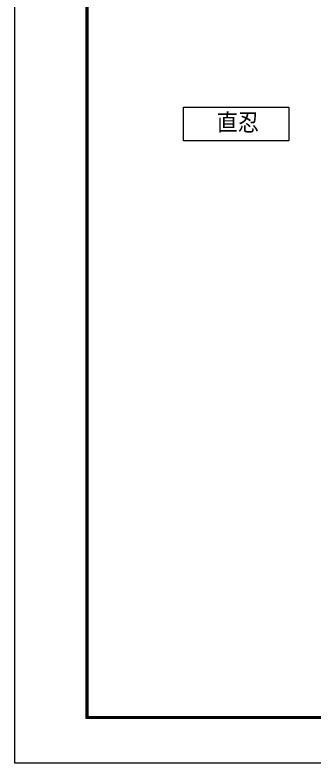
# Model space of a CAD drawing. Units: millimetres, scale not verified. Extents: x -4455 to 4455, y -3150 to 3150.
# Drawn here: x -4455 to -3201, y -3150 to 0 of the extents above; entities that cross this region are included whole.
import ezdxf
from ezdxf.enums import TextEntityAlignment as Align

# ---------------------------------------------------------------- set-up
doc = ezdxf.new("R2010")
doc.units = ezdxf.units.MM
doc.header["$LTSCALE"] = 20
for name, color, linetype, lineweight in [('0-1_net', 2, 'Continuous', 25), ('0-2_0', 7, 'Continuous', 25), ('0-B_10', 4, 'Continuous', 25), ('0-D_WAKU', 7, 'Continuous', 25)]:
    doc.layers.add(name, color=color, linetype=linetype, lineweight=lineweight)
doc.styles.add('ＭＳ ゴシック', font='')
doc.styles.get('ＭＳ ゴシック').set_extended_font_data('MS Gothic')

msp = doc.modelspace()

# ---------------------------------------------------------------- linework, layer by layer
at = {"layer": '0-1_net', "color": 3}
msp.add_lwpolyline([(-3745.56, -388), (-3302.04, -388), (-3302.04, -530.31), (-3745.56, -530.31)], close=True, dxfattribs=at)
at = {"layer": '0-2_0', "color": 3}
msp.add_lwpolyline([(-4455, 3149.95), (4455, 3149.95), (4455, -3150.05), (-4455, -3150.05)], close=True, dxfattribs=at)
at = {"layer": '0-2_0'}
for points in [[(-4155, 2962.45), (4155, 2962.45), (4155, -2962.55), (-4155, -2962.55)], [(-4153.13, 2960.58), (4153.12, 2960.58), (4153.12, -2960.67), (-4153.13, -2960.67)], [(-4151.25, 2958.7), (4151.25, 2958.7), (4151.25, -2958.8), (-4151.25, -2958.8)], [(-4149.38, 2956.83), (4149.37, 2956.83), (4149.37, -2956.92), (-4149.38, -2956.92)], [(-4147.5, 2954.95), (4147.5, 2954.95), (4147.5, -2955.05), (-4147.5, -2955.05)]]:
    msp.add_lwpolyline(points, close=True, dxfattribs=at)
at = {"layer": '0-D_WAKU', "color": 3}
msp.add_lwpolyline([(-4455, 3149.95), (4455, 3149.95), (4455, -3150.05), (-4455, -3150.05)], close=True, dxfattribs=at)
at = {"layer": '0-D_WAKU'}
for points in [[(-4155, 2962.45), (4155, 2962.45), (4155, -2962.55), (-4155, -2962.55)], [(-4153.13, 2960.58), (4153.12, 2960.58), (4153.12, -2960.67), (-4153.13, -2960.67)], [(-4151.25, 2958.7), (4151.25, 2958.7), (4151.25, -2958.8), (-4151.25, -2958.8)], [(-4149.38, 2956.83), (4149.37, 2956.83), (4149.37, -2956.92), (-4149.38, -2956.92)], [(-4147.5, 2954.95), (4147.5, 2954.95), (4147.5, -2955.05), (-4147.5, -2955.05)]]:
    msp.add_lwpolyline(points, close=True, dxfattribs=at)

# ---------------------------------------------------------------- texts
at = {"layer": '0-B_10', "color": 7, "style": 'ＭＳ ゴシック', "width": 0.9}
msp.add_text('直忍', height=72.14, dxfattribs=at).set_placement((-3605.87, -509.88), align=Align.BOTTOM_LEFT)

doc.saveas('drawing.dxf')
